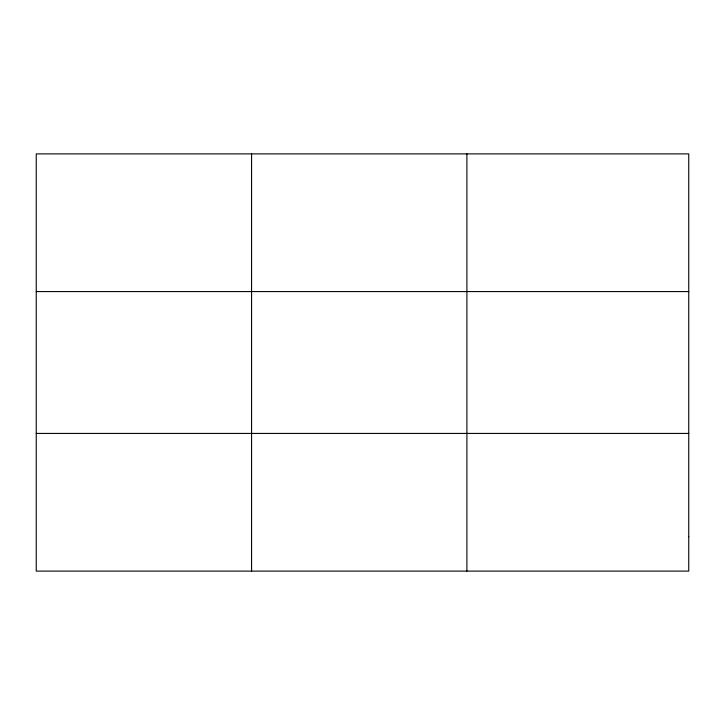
<?xml version="1.0" encoding="UTF-8"?>
<svg xmlns="http://www.w3.org/2000/svg" width="725" height="725" viewBox="0 0 725 725"><rect width="100%" height="100%" fill="white"/><g stroke="black" fill="none" stroke-linecap="round" stroke-linejoin="round"><path stroke-width="1.09" d="M251.575 571.11L251.575 153.89M466.9 571.11L466.9 153.89M36.25 291.577L688.75 291.577M36.25 433.423L688.75 433.423M688.75 536.69L688.75 571.11L36.25 571.11L36.25 153.89L688.75 153.89L688.75 536.69"/></g></svg>
